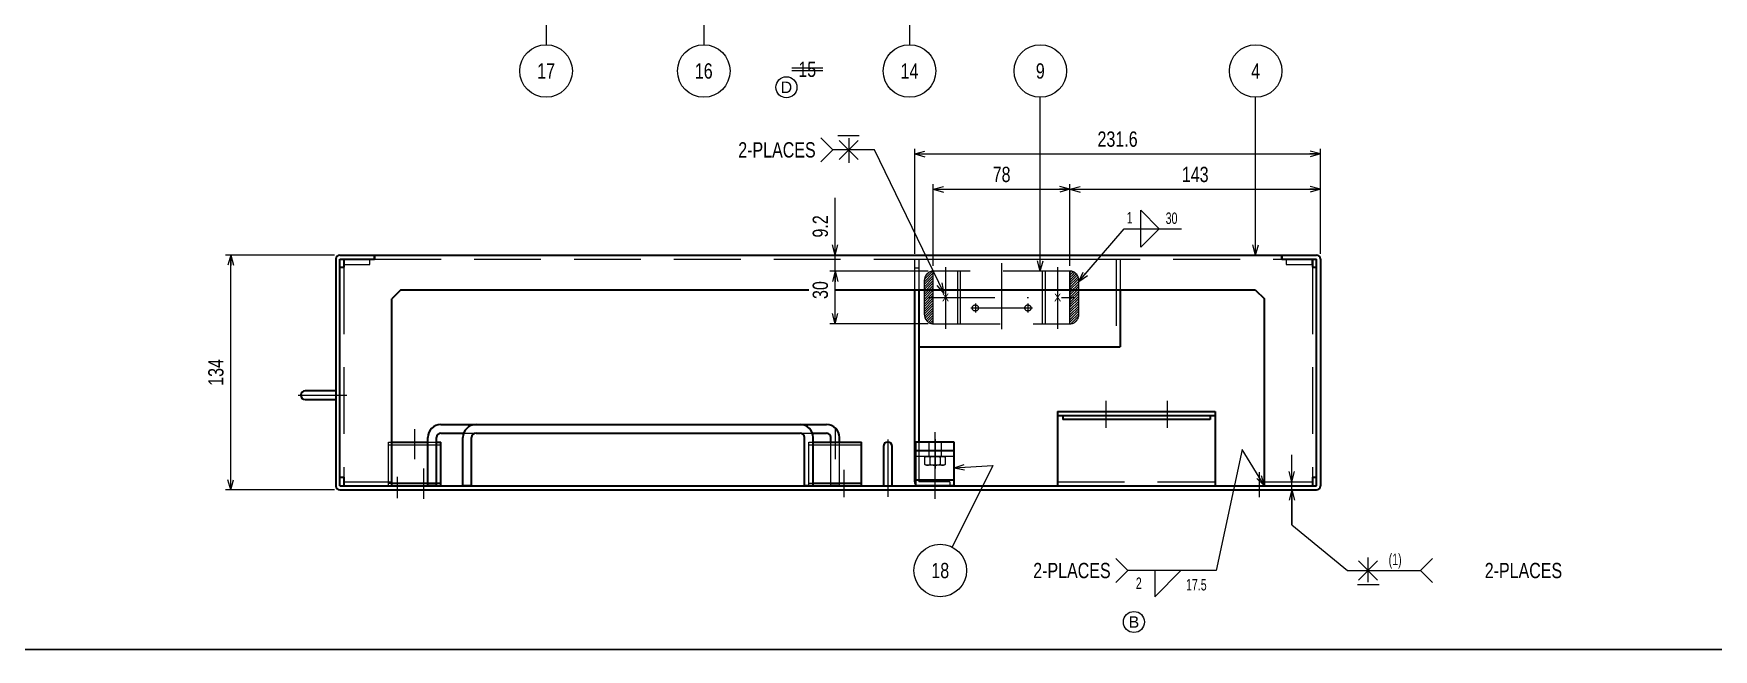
# Model space of a CAD drawing. Header units: millimetres. Extents: x 10 to 832, y 7 to 590.
# Drawn here: x 202.5 to 522.1, y 15 to 132.1 of the extents above; entities that cross this region are included whole.
import ezdxf
from ezdxf.enums import TextEntityAlignment as Align

# ---------------------------------------------------------------- set-up
doc = ezdxf.new("R2010")
doc.units = ezdxf.units.MM
doc.linetypes.add('DASHDOT', pattern=[25.3, 12.7, -6.3, 0, -6.3])
doc.linetypes.add('DASHED', pattern=[19, 12.7, -6.3])
for name, color, linetype in [('GR1_01', 7, 'Continuous'), ('GR1_02', 7, 'Continuous'), ('GR1_03', 7, 'Continuous'), ('GR1_05', 7, 'Continuous'), ('GR1_06', 7, 'Continuous'), ('GR1_13', 7, 'Continuous'), ('GR1_15', 7, 'Continuous'), ('GR1_16', 7, 'Continuous'), ('図面枠B6M', 7, 'Continuous')]:
    doc.layers.add(name, color=color, linetype=linetype)
doc.styles.add('HG丸ｺﾞｼｯｸM-PRO', font='')
doc.styles.get('HG丸ｺﾞｼｯｸM-PRO').set_extended_font_data('HG丸ｺﾞｼｯｸM-PRO')
pattern_1 = [(45, (0, 0), (-0.23570226, 0.23570226), [])]

# ---------------------------------------------------------------- blocks, each defined once
blk = doc.blocks.new('BLKF023')
at = {"layer": '図面枠B6M', "color": 2, "linetype": 'Continuous', "lineweight": 25}
blk.add_line((9.5, 15), (831.5, 15), dxfattribs=at)
blk = doc.blocks.new('BLKF034')
at = {"layer": 'GR1_02', "color": 3, "linetype": 'Continuous', "lineweight": 35}
for p, q in [((260.77, 90), (267.33, 90)), ((267.33, 89.23), (267.33, 90)), ((440, 89.23), (440, 90)), ((440, 90), (446.57, 90)), ((260, 89.23), (260, 46.1)), ((260.77, 89.23), (267.33, 89.23)), ((260.77, 46.1), (260.77, 89.23)), ((440, 89.23), (446.57, 89.23)), ((446.57, 46.1), (446.57, 89.23)), ((447.33, 89.23), (447.33, 46.1)), ((260.77, 46.1), (446.57, 46.1)), ((260.77, 45.33), (446.57, 45.33))]:
    blk.add_line(p, q, dxfattribs=at)
for centre, start, end in [((260.77, 89.23), 90, 180), ((446.57, 89.23), 0, 90), ((260.77, 46.1), 180, 270), ((446.57, 46.1), 270, 0)]:
    blk.add_arc(centre, 0.767, start, end, dxfattribs=at)
blk = doc.blocks.new('BLKF047')
at = {"layer": 'GR1_02', "color": 3, "linetype": 'Continuous', "lineweight": 35}
for p, q in [((364.17, 53.6), (364.17, 46.1)), ((365.83, 46.1), (365.83, 53.6))]:
    blk.add_line(p, q, dxfattribs=at)
blk.add_arc((365, 53.6), 0.833, 360, 180, dxfattribs=at)
blk = doc.blocks.new('BLKF048')
at = {"layer": 'GR1_02', "color": 3, "linetype": 'Continuous', "lineweight": 35}
for p, q in [((260, 64.17), (254.17, 64.17)), ((254.17, 62.5), (260, 62.5))]:
    blk.add_line(p, q, dxfattribs=at)
blk.add_arc((254.17, 63.33), 0.833, 90, 270, dxfattribs=at)
blk = doc.blocks.new('BLKF049')
at = {"layer": 'GR1_02', "color": 3, "linetype": 'Continuous', "lineweight": 35}
for p, q in [((280, 57.77), (353.33, 57.77)), ((277.5, 46.1), (277.5, 55.27)), ((279.17, 46.1), (279.17, 55.27)), ((280, 56.1), (284.31, 56.1)), ((286.67, 56.1), (348.33, 56.1)), ((350.69, 56.1), (353.33, 56.1)), ((354.17, 54.43), (354.17, 55.27)), ((355.83, 54.43), (355.83, 55.27)), ((279.17, 46.1), (277.5, 46.1)), ((355.83, 46.1), (354.17, 46.1))]:
    blk.add_line(p, q, dxfattribs=at)
at = {"layer": 'GR1_02', "color": 254, "linetype": 'DASHED', "lineweight": 13}
for p, q in [((284.31, 56.1), (286.67, 56.1)), ((348.33, 56.1), (350.69, 56.1)), ((354.17, 46.1), (354.17, 54.43)), ((355.83, 46.1), (355.83, 54.43))]:
    blk.add_line(p, q, dxfattribs=at)
at = {"layer": 'GR1_02', "color": 3, "linetype": 'Continuous', "lineweight": 35}
for centre, radius, start, end in [((280, 55.27), 2.5, 90, 180), ((353.33, 55.27), 2.5, 0, 90), ((280, 55.27), 0.833, 90, 180), ((353.33, 55.27), 0.833, 0, 90)]:
    blk.add_arc(centre, radius, start, end, dxfattribs=at)
blk = doc.blocks.new('BLKF050')
at = {"layer": 'GR1_01', "color": 3, "linetype": 'Continuous', "lineweight": 35}
for p, q in [((267.33, 90), (267.33, 89.23)), ((267.33, 90), (440, 90)), ((440, 90), (440, 89.23)), ((260.77, 47.77), (260.77, 87.67)), ((260.77, 87.67), (261.53, 87.67)), ((261.53, 89.23), (261.53, 87.67)), ((261.53, 89.23), (267.33, 89.23)), ((440, 89.23), (445.8, 89.23)), ((445.8, 89.23), (445.8, 87.67)), ((445.8, 87.67), (446.57, 87.67)), ((446.57, 47.77), (446.57, 87.67)), ((272.33, 83.33), (270.67, 81.67)), ((350, 83.33), (272.33, 83.33)), ((435, 83.33), (355, 83.33)), ((435, 83.33), (436.67, 81.67)), ((270.67, 46.1), (270.67, 81.67)), ((436.67, 46.1), (436.67, 81.67)), ((260.77, 47.77), (261.53, 47.77)), ((261.53, 47.77), (261.53, 46.1)), ((261.53, 46.1), (270.67, 46.1)), ((436.67, 46.1), (445.8, 46.1)), ((445.8, 47.77), (446.57, 47.77)), ((445.8, 47.77), (445.8, 46.1))]:
    blk.add_line(p, q, dxfattribs=at)
at = {"layer": 'GR1_01', "color": 4, "linetype": 'DASHED', "lineweight": 13}
for p, q in [((261.53, 87.67), (261.53, 47.77)), ((267.33, 89.23), (440, 89.23)), ((445.8, 87.67), (445.8, 47.77)), ((261.53, 46.87), (270.67, 46.87)), ((436.67, 46.87), (445.8, 46.87))]:
    blk.add_line(p, q, dxfattribs=at)
blk = doc.blocks.new('BLKF063')
at = {"layer": 'GR1_02', "color": 4, "linetype": 'DASHED', "lineweight": 13}
for p, q in [((270, 46.1), (270, 54.43)), ((270, 54.43), (270.67, 54.43)), ((270, 53.9), (270.67, 53.9)), ((270.67, 53.9), (280, 53.9)), ((270, 46.63), (270.67, 46.63)), ((270, 46.1), (270.67, 46.1))]:
    blk.add_line(p, q, dxfattribs=at)
at = {"layer": 'GR1_02', "color": 3, "linetype": 'Continuous', "lineweight": 35}
for p, q in [((270.67, 54.43), (277.5, 54.43)), ((279.17, 54.43), (280, 54.43)), ((280, 46.1), (280, 54.43)), ((270.67, 46.63), (280, 46.63)), ((270.67, 46.1), (280, 46.1))]:
    blk.add_line(p, q, dxfattribs=at)
at = {"layer": 'GR1_02', "color": 254, "linetype": 'DASHED', "lineweight": 13}
blk.add_line((277.5, 54.43), (279.17, 54.43), dxfattribs=at)
blk = doc.blocks.new('BLKF064')
at = {"layer": 'GR1_02', "color": 254, "linetype": 'DASHED', "lineweight": 13}
for p, q in [((350, 46.1), (350, 54.43)), ((350, 54.43), (350.83, 54.43)), ((350, 46.63), (350.83, 46.63))]:
    blk.add_line(p, q, dxfattribs=at)
at = {"layer": 'GR1_02', "color": 3, "linetype": 'Continuous', "lineweight": 35}
for p, q in [((350.83, 54.43), (360, 54.43)), ((360, 46.1), (360, 54.43)), ((350, 46.1), (360, 46.1)), ((350.83, 46.63), (360, 46.63))]:
    blk.add_line(p, q, dxfattribs=at)
at = {"layer": 'GR1_02', "color": 4, "linetype": 'DASHED', "lineweight": 13}
blk.add_line((350, 53.9), (360, 53.9), dxfattribs=at)
blk = doc.blocks.new('FXTIP_ARROW_S')
at = {"color": 0, "linetype": 'Continuous', "lineweight": -2}
for q in [(-1, 0), (-0.97, 0.26), (-0.97, -0.26)]:
    blk.add_line((0, 0), q, dxfattribs=at)
blk = doc.blocks.new('FXTIP_ARROW_E')
at = {"color": 0, "linetype": 'Continuous', "lineweight": -2}
for q in [(-1, 0), (-0.97, 0.26), (-0.97, -0.26)]:
    blk.add_line((0, 0), q, dxfattribs=at)
blk = doc.blocks.new('BLKF130')
at = {"layer": 'GR1_13', "color": 4, "linetype": 'DASHED', "lineweight": 13}
for p, q in [((373.67, 76.93), (373.67, 86.93)), ((399.67, 86.93), (373.67, 86.93)), ((378.33, 76.93), (378.33, 86.93)), ((378.87, 76.93), (378.87, 86.93)), ((394.47, 76.93), (394.47, 86.93)), ((395, 76.93), (395, 86.93)), ((399.67, 76.93), (399.67, 86.93)), ((373.67, 76.93), (399.67, 76.93))]:
    blk.add_line(p, q, dxfattribs=at)
for centre in [(381.67, 79.93), (391.67, 79.93)]:
    blk.add_circle(centre, 0.583, dxfattribs=at)
blk = doc.blocks.new('BLKF132')
at = {"layer": 'GR1_03', "color": 3, "linetype": 'Continuous', "lineweight": 35}
for p, q in [((397.33, 60.27), (427.33, 60.27)), ((397.33, 60.27), (397.33, 46.1)), ((397.33, 59.5), (427.33, 59.5)), ((427.33, 60.27), (427.33, 46.1)), ((397.33, 46.1), (427.33, 46.1))]:
    blk.add_line(p, q, dxfattribs=at)
at = {"layer": 'GR1_03', "color": 4, "linetype": 'DASHED', "lineweight": 13}
blk.add_line((397.33, 46.87), (427.33, 46.87), dxfattribs=at)
blk = doc.blocks.new('BLKF133')
at = {"layer": 'GR1_03', "color": 3, "linetype": 'Continuous', "lineweight": 35}
for p, q in [((398.33, 59.5), (426.33, 59.5)), ((398.33, 59.5), (398.33, 58.73)), ((426.33, 58.73), (398.33, 58.73)), ((426.33, 59.5), (426.33, 58.73))]:
    blk.add_line(p, q, dxfattribs=at)
blk = doc.blocks.new('BLKF137')
at = {"layer": 'GR1_06', "color": 4, "linetype": 'DASHED', "lineweight": 13}
for p, q in [((370.13, 89.23), (409.23, 89.23)), ((370.13, 83.33), (370.13, 89.23)), ((370.13, 87.57), (370.9, 87.57)), ((370.9, 89.23), (370.9, 83.33)), ((408.47, 89.23), (408.47, 72.57)), ((409.23, 89.23), (409.23, 83.33)), ((370.9, 54.43), (370.9, 46.87)), ((376.8, 46.87), (370.9, 46.87)), ((376.8, 46.1), (370.9, 46.1)), ((376.8, 46.87), (376.8, 46.1))]:
    blk.add_line(p, q, dxfattribs=at)
at = {"layer": 'GR1_06', "color": 3, "linetype": 'Continuous', "lineweight": 35}
for p, q in [((370.13, 46.87), (370.13, 83.33)), ((370.9, 83.33), (370.9, 54.43)), ((409.23, 83.33), (409.23, 72.57)), ((370.9, 72.57), (409.23, 72.57))]:
    blk.add_line(p, q, dxfattribs=at)
blk.add_arc((370.9, 46.87), 0.767, 180, 222.3427, dxfattribs=at)
at = {"layer": 'GR1_06', "color": 4, "linetype": 'DASHED', "lineweight": 13}
blk.add_arc((370.9, 46.87), 0.767, 222.3427, 270, dxfattribs=at)
blk = doc.blocks.new('BLKF166')
at = {"layer": 'GR1_16', "color": 4, "linetype": 'Continuous', "lineweight": 13}
for p, q in [((456.38, 27.76), (456.38, 32.48)), ((458.19, 31.81), (454.57, 28.19)), ((454.57, 31.81), (458.19, 28.19)), ((458.47, 27.29), (454.39, 27.29))]:
    blk.add_line(p, q, dxfattribs=at)
blk = doc.blocks.new('BLKF189')
at = {"layer": 'GR1_16', "color": 4, "linetype": 'Continuous', "lineweight": 13}
for p, q in [((416.65, 95), (413.15, 98.5)), ((413.15, 91.5), (413.15, 98.5)), ((416.65, 95), (413.15, 91.5))]:
    blk.add_line(p, q, dxfattribs=at)
blk = doc.blocks.new('BLKF190')
at = {"layer": 'GR1_16', "color": 4, "linetype": 'Continuous', "lineweight": 13}
for p, q in [((355.49, 112.71), (359.57, 112.71)), ((357.58, 112.24), (357.58, 107.52)), ((355.77, 108.19), (359.39, 111.81)), ((359.39, 108.19), (355.77, 111.81))]:
    blk.add_line(p, q, dxfattribs=at)
blk = doc.blocks.new('BLKF231')
at = {"layer": 'GR1_02', "color": 3, "linetype": 'Continuous', "lineweight": 35}
for p, q in [((286.67, 57.77), (348.33, 57.77)), ((284.17, 46.1), (284.17, 55.27)), ((285.83, 46.1), (285.83, 55.27)), ((286.67, 56.1), (348.33, 56.1)), ((349.17, 46.1), (349.17, 55.27)), ((350.83, 46.1), (350.83, 55.27)), ((285.83, 46.1), (284.17, 46.1)), ((350.83, 46.1), (349.17, 46.1))]:
    blk.add_line(p, q, dxfattribs=at)
for centre, radius, start, end in [((286.67, 55.27), 2.5, 90, 180), ((348.33, 55.27), 2.5, 0, 90), ((286.67, 55.27), 0.833, 90, 180), ((348.33, 55.27), 0.833, 0, 90)]:
    blk.add_arc(centre, radius, start, end, dxfattribs=at)
blk = doc.blocks.new('BLKF255')
at = {"layer": 'GR1_02', "color": 4, "linetype": 'DASHED', "lineweight": 13}
for p, q in [((266.5, 89.23), (261.5, 89.23)), ((261.53, 88.17), (266.5, 88.17)), ((266.5, 88.17), (266.5, 89.23))]:
    blk.add_line(p, q, dxfattribs=at)
at = {"layer": 'GR1_02', "color": 3, "linetype": 'Continuous', "lineweight": 35}
for p, q in [((261.5, 89.23), (261.5, 88.17)), ((261.5, 88.17), (261.53, 88.17))]:
    blk.add_line(p, q, dxfattribs=at)
blk = doc.blocks.new('BLKF256')
at = {"layer": 'GR1_02', "color": 4, "linetype": 'DASHED', "lineweight": 13}
for p, q in [((445.83, 89.23), (440.83, 89.23)), ((440.83, 89.23), (440.83, 88.17)), ((440.83, 88.17), (445.8, 88.17))]:
    blk.add_line(p, q, dxfattribs=at)
at = {"layer": 'GR1_02', "color": 3, "linetype": 'Continuous', "lineweight": 35}
for p, q in [((445.8, 88.17), (445.83, 88.17)), ((445.83, 88.17), (445.83, 89.23))]:
    blk.add_line(p, q, dxfattribs=at)
blk = doc.blocks.new('BLKF258')
at = {"layer": 'GR1_05', "color": 4, "linetype": 'Continuous', "lineweight": 13}
blk.add_circle((411.84, 20.21), 2, dxfattribs=at)
at = {"layer": 'GR1_05', "color": 4, "linetype": 'Continuous', "lineweight": 13, "style": 'HG丸ｺﾞｼｯｸM-PRO', "width": 1.04272}
blk.add_text('B', height=2.18, dxfattribs=at).set_placement((411.84, 20.21), align=Align.MIDDLE_CENTER)
blk = doc.blocks.new('BLKF262')
at = {"layer": 'GR1_02', "color": 3, "linetype": 'Continuous', "lineweight": 35}
for p, q in [((377.67, 54.43), (370.33, 54.43)), ((370.33, 46.1), (370.33, 54.43)), ((377.67, 46.1), (377.67, 54.43)), ((377.67, 52.77), (370.33, 52.77)), ((377.67, 47.17), (370.33, 47.17)), ((377.67, 46.1), (370.33, 46.1))]:
    blk.add_line(p, q, dxfattribs=at)
at = {"layer": 'GR1_02', "color": 4, "linetype": 'DASHED', "lineweight": 13}
for p, q in [((372.83, 54.43), (372.83, 52.77)), ((375.17, 54.43), (375.17, 52.77)), ((377.67, 51.7), (370.33, 51.7)), ((372.08, 51.55), (372.33, 51.7)), ((372.08, 50.18), (372.08, 51.55)), ((372.33, 51.7), (375.67, 51.7)), ((372.83, 52.77), (372.83, 51.7)), ((373.04, 51.55), (373.04, 50.18)), ((374.96, 51.55), (374.96, 50.18)), ((375.17, 52.77), (375.17, 51.7)), ((375.67, 51.7), (375.92, 51.55)), ((375.92, 51.55), (375.92, 50.18)), ((372.33, 50.03), (372.08, 50.18)), ((375.67, 50.03), (372.33, 50.03)), ((375.92, 50.18), (375.67, 50.03))]:
    blk.add_line(p, q, dxfattribs=at)
at = {"layer": 'GR1_02', "color": 4, "linetype": 'DASHDOT', "lineweight": 13}
for p, q in [((374, 43.62), (374, 57.06)), ((374, 54.97), (374, 49.43))]:
    blk.add_line(p, q, dxfattribs=at)
at = {"layer": 'GR1_02', "color": 4, "linetype": 'DASHED', "lineweight": 13}
for centre, radius, start, end in [((372.56, 50.85), 0.852, 55.6158, 124.3842), ((374, 48.52), 3.18, 72.412, 107.588), ((375.44, 50.85), 0.852, 55.6158, 124.3842), ((372.56, 50.89), 0.852, 235.6158, 304.3842), ((374, 53.22), 3.18, 252.412, 287.588), ((375.44, 50.89), 0.852, 235.6158, 304.3842)]:
    blk.add_arc(centre, radius, start, end, dxfattribs=at)
blk = doc.blocks.new('BLKF304')
at = {"layer": 'GR1_05', "color": 4, "linetype": 'Continuous', "lineweight": 13}
blk.add_circle((345.73, 121.9), 2, dxfattribs=at)
at = {"layer": 'GR1_05', "color": 4, "linetype": 'Continuous', "lineweight": 13, "style": 'HG丸ｺﾞｼｯｸM-PRO', "width": 1.042833}
blk.add_text('D', height=2.18, dxfattribs=at).set_placement((345.73, 121.9), align=Align.MIDDLE_CENTER)

msp = doc.modelspace()

# ---------------------------------------------------------------- hatches: boundary and pattern name
at = {"layer": 'GR1_16', "linetype": 'Continuous', "lineweight": 13}
h = msp.add_hatch(dxfattribs=at)
h.set_pattern_fill('_USER', color=4, scale=0.333333, angle=45, style=0, pattern_type=0)
h.set_pattern_definition(pattern_1)
edge = h.paths.add_edge_path(flags=0)
edge.add_line((372, 85.27), (372, 78.6))
edge.add_arc((373.67, 78.6), 1.67, 180, 270)
edge.add_line((373.67, 76.93), (373.67, 86.93))
edge.add_arc((373.67, 85.27), 1.67, 90, 180)
h = msp.add_hatch(dxfattribs=at)
h.set_pattern_fill('_USER', color=4, scale=0.333333, angle=45, style=0, pattern_type=0)
h.set_pattern_definition(pattern_1)
edge = h.paths.add_edge_path(flags=0)
edge.add_line((401.33, 85.27), (401.33, 78.6))
edge.add_arc((399.67, 78.6), 1.67, 270, 360, ccw=False)
edge.add_line((399.67, 76.93), (399.67, 86.93))
edge.add_arc((399.67, 85.27), 1.67, 0, 90, ccw=False)

# ---------------------------------------------------------------- linework, layer by layer
at = {"layer": 'GR1_02', "color": 4, "linetype": 'DASHDOT', "lineweight": 13}
for p, q in [((252.83, 63.33), (262.08, 63.33)), ((275, 56.91), (275, 51.15)), ((355, 56.91), (355, 51.15)), ((365, 54.93), (365, 44.02)), ((276.67, 49.4), (276.67, 43.64)), ((356.67, 49.15), (356.67, 43.93)), ((435.67, 48.7), (435.67, 43.95)), ((271.67, 47.81), (271.67, 43.76))]:
    msp.add_line(p, q, dxfattribs=at)
at = {"layer": 'GR1_03', "color": 4, "linetype": 'DASHDOT', "lineweight": 13}
for p, q in [((406.5, 62.26), (406.5, 57.14)), ((418.17, 62.26), (418.17, 57.14))]:
    msp.add_line(p, q, dxfattribs=at)
at = {"layer": 'GR1_05', "color": 7, "linetype": 'Continuous', "lineweight": 13}
for p, q in [((346.73, 125.57), (352.65, 125.57)), ((346.73, 125.07), (352.65, 125.07))]:
    msp.add_line(p, q, dxfattribs=at)
at = {"layer": 'GR1_13', "color": 4, "linetype": 'DASHDOT', "lineweight": 13}
for p, q in [((376, 87.71), (376, 75.98)), ((386.67, 88.45), (386.67, 75.87)), ((397.33, 87.71), (397.33, 75.98)), ((372.68, 81.93), (400.53, 81.93)), ((380.79, 79.93), (392.54, 79.93)), ((381.67, 80.81), (381.67, 79.06)), ((391.67, 80.81), (391.67, 79.06))]:
    msp.add_line(p, q, dxfattribs=at)
at = {"layer": 'GR1_15', "color": 6, "linetype": 'Continuous', "lineweight": 13}
for p, q in [((300, 250), (300, 130)), ((369.15, 212.59), (369.15, 130)), ((330, 206.67), (330, 130)), ((385, 50), (377.24, 34.47)), ((377.67, 49.51), (385, 50))]:
    msp.add_line(p, q, dxfattribs=at)
at = {"layer": 'GR1_15', "color": 4, "linetype": 'Continuous', "lineweight": 13}
for p, q in [((394.03, 86.93), (394.03, 120)), ((435, 90), (435, 120))]:
    msp.add_line(p, q, dxfattribs=at)
at = {"layer": 'GR1_15', "color": 6, "linetype": 'Continuous', "lineweight": 13}
for centre in [(300, 125), (330, 125), (369.15, 125), (375, 30)]:
    msp.add_circle(centre, 5, dxfattribs=at)
at = {"layer": 'GR1_15', "color": 4, "linetype": 'Continuous', "lineweight": 13}
for centre in [(394.03, 125), (435, 125)]:
    msp.add_circle(centre, 5, dxfattribs=at)
at = {"layer": 'GR1_16', "color": 4, "linetype": 'Continuous', "lineweight": 13}
for p, q in [((352.29, 112.29), (354.58, 110)), ((352.29, 107.71), (354.58, 110)), ((370.13, 90.23), (370.13, 110.22)), ((370.13, 109.22), (447.33, 109.22)), ((447.33, 90.23), (447.33, 110.22)), ((373.67, 87.93), (373.67, 103.5)), ((373.67, 102.5), (399.67, 102.5)), ((399.67, 87.93), (399.67, 103.5)), ((399.67, 102.5), (447.33, 102.5)), ((447.33, 90.23), (447.33, 103.5)), ((355, 90), (355, 100.88)), ((259.77, 90), (239, 90)), ((240, 45.33), (240, 90)), ((355, 86.93), (355, 90)), ((372.67, 86.93), (354, 86.93)), ((355, 76.93), (355, 86.93)), ((372.67, 76.93), (354, 76.93)), ((441.88, 46.87), (441.88, 52)), ((259.77, 45.33), (239, 45.33)), ((441.88, 38.67), (441.88, 46.87)), ((441.88, 45.33), (441.88, 38.67)), ((441.88, 38.67), (452.5, 30)), ((408.41, 32.29), (410.7, 30)), ((468.63, 32.29), (466.34, 30)), ((408.41, 27.71), (410.7, 30)), ((415.79, 30), (415.79, 25)), ((415.79, 25), (420.79, 30)), ((452.5, 30), (466.34, 30)), ((468.63, 27.71), (466.34, 30))]:
    msp.add_line(p, q, dxfattribs=at)
at = {"layer": 'GR1_16', "color": 254, "linetype": 'Continuous', "lineweight": 13}
for p, q in [((362.5, 110), (354.58, 110)), ((375.75, 82.71), (362.5, 110)), ((401.33, 84.96), (410, 95)), ((410, 95), (420.88, 95)), ((432.46, 53), (427.5, 30)), ((436.67, 46.1), (432.46, 53)), ((427.5, 30), (410.7, 30))]:
    msp.add_line(p, q, dxfattribs=at)
at = {"layer": 'GR1_16', "color": 4, "linetype": 'DASHDOT', "lineweight": 13}
for p, q in [((399.67, 86.93), (399.67, 80.27)), ((372, 78.6), (372, 85.27)), ((401.33, 78.6), (401.33, 85.27))]:
    msp.add_line(p, q, dxfattribs=at)
for centre, start, end in [((373.67, 85.27), 90, 180), ((399.67, 85.27), 0, 90), ((373.67, 78.6), 180, 270), ((399.67, 78.6), 270, 0)]:
    msp.add_arc(centre, 1.67, start, end, dxfattribs=at)

# ---------------------------------------------------------------- block references
at = {"layer": 'GR1_01', "color": 3, "linetype": 'Continuous', "lineweight": 35}
msp.add_blockref('BLKF050', (0, 0), dxfattribs=at)
at = {"layer": 'GR1_02', "color": 3, "linetype": 'Continuous', "lineweight": 35}
for name in ['BLKF034', 'BLKF048', 'BLKF049', 'BLKF231', 'BLKF047']:
    msp.add_blockref(name, (0, 0), dxfattribs=at)
at = {"layer": 'GR1_02', "color": 4, "linetype": 'DASHED', "lineweight": 13}
for name in ['BLKF255', 'BLKF256', 'BLKF063', 'BLKF262']:
    msp.add_blockref(name, (0, 0), dxfattribs=at)
at = {"layer": 'GR1_02', "color": 3, "linetype": 'DASHED', "lineweight": 13}
msp.add_blockref('BLKF064', (0, 0), dxfattribs=at)
at = {"layer": 'GR1_03', "color": 3, "linetype": 'Continuous', "lineweight": 35}
for name in ['BLKF132', 'BLKF133']:
    msp.add_blockref(name, (0, 0), dxfattribs=at)
at = {"layer": 'GR1_05', "color": 4, "linetype": 'Continuous', "lineweight": 13}
for name in ['BLKF304', 'BLKF258']:
    msp.add_blockref(name, (0, 0), dxfattribs=at)
at = {"layer": 'GR1_06', "color": 4, "linetype": 'DASHED', "lineweight": 13}
msp.add_blockref('BLKF137', (0, 0), dxfattribs=at)
at = {"layer": 'GR1_13', "color": 4, "linetype": 'DASHED', "lineweight": 13}
msp.add_blockref('BLKF130', (0, 0), dxfattribs=at)
at = {"layer": 'GR1_15', "color": 4, "linetype": 'Continuous', "lineweight": 13, "xscale": 2, "yscale": 2, "rotation": 270}
for p in [(435, 90), (394.03, 86.93)]:
    msp.add_blockref('FXTIP_ARROW_S', p, dxfattribs=at)
at = {"layer": 'GR1_15', "color": 6, "linetype": 'Continuous', "lineweight": 13, "xscale": 2, "yscale": 2, "rotation": 183.8140743638824}
msp.add_blockref('FXTIP_ARROW_S', (377.67, 49.51), dxfattribs=at)
at = {"layer": 'GR1_16', "color": 4, "linetype": 'Continuous', "lineweight": 13}
for name in ['BLKF190', 'BLKF189', 'BLKF166']:
    msp.add_blockref(name, (0, 0), dxfattribs=at)
at = {"layer": 'GR1_16', "color": 4, "linetype": 'Continuous', "lineweight": 13, "xscale": 2, "yscale": 2}
for name, p, rotation in [('FXTIP_ARROW_S', (370.13, 109.22), 180), ('FXTIP_ARROW_E', (447.33, 109.22), 360), ('FXTIP_ARROW_S', (373.67, 102.5), 180), ('FXTIP_ARROW_E', (399.67, 102.5), 360), ('FXTIP_ARROW_S', (399.67, 102.5), 180), ('FXTIP_ARROW_E', (447.33, 102.5), 360), ('FXTIP_ARROW_E', (240, 90), 90), ('FXTIP_ARROW_S', (355, 90), 270), ('FXTIP_ARROW_E', (355, 86.93), 90), ('FXTIP_ARROW_S', (355, 76.93), 270), ('FXTIP_ARROW_S', (441.88, 46.87), 270), ('FXTIP_ARROW_S', (240, 45.33), 270), ('FXTIP_ARROW_S', (441.88, 45.33), 90)]:
    msp.add_blockref(name, p, dxfattribs=dict(at, rotation=rotation))
at = {"layer": 'GR1_16', "color": 254, "linetype": 'Continuous', "lineweight": 13, "xscale": 2, "yscale": 2}
for p, rotation in [((401.33, 84.96), 229.1847170130726), ((375.75, 82.71), 295.8947891021593), ((436.67, 46.1), 301.374502961663)]:
    msp.add_blockref('FXTIP_ARROW_S', p, dxfattribs=dict(at, rotation=rotation))
at = {"layer": '図面枠B6M', "color": 4, "linetype": 'Continuous', "lineweight": 13}
msp.add_blockref('BLKF023', (0, 0), dxfattribs=at)

# ---------------------------------------------------------------- texts
at = {"layer": 'GR1_05', "color": 6, "linetype": 'Continuous', "lineweight": 35, "style": 'HG丸ｺﾞｼｯｸM-PRO', "width": 0.784542}
msp.add_text('15', height=2.909, rotation=0, dxfattribs=at).set_placement((349.69, 125.32), align=Align.MIDDLE_CENTER)
at = {"layer": 'GR1_15', "color": 6, "linetype": 'Continuous', "lineweight": 35, "style": 'HG丸ｺﾞｼｯｸM-PRO', "width": 0.784542}
for s, p in [('17', (300, 125)), ('16', (330, 125)), ('18', (375, 30))]:
    msp.add_text(s, height=2.909, rotation=0, dxfattribs=at).set_placement(p, align=Align.MIDDLE_CENTER)
msp.add_text('14', height=2.909, dxfattribs=at).set_placement((369.15, 125), align=Align.MIDDLE_CENTER)
at = {"layer": 'GR1_15', "color": 3, "linetype": 'Continuous', "lineweight": 35, "style": 'HG丸ｺﾞｼｯｸM-PRO', "width": 0.784542}
for s, p in [('9', (394.03, 125)), ('4', (435, 125))]:
    msp.add_text(s, height=2.91, rotation=0, dxfattribs=at).set_placement(p, align=Align.MIDDLE_CENTER)
at = {"layer": 'GR1_16', "color": 3, "linetype": 'Continuous', "lineweight": 35, "style": 'HG丸ｺﾞｼｯｸM-PRO'}
for s, rotation, width, p in [('231.6', 0, 0.7847, (408.73, 109.72)), ('78', 0, 0.784542, (386.67, 103)), ('143', 0, 0.784542, (423.5, 103)), ('9.2', 90, 0.784839, (354.5, 95.44)), ('30', 90, 0.784542, (354.5, 83.33)), ('134', 90, 0.784542, (239.5, 67.67))]:
    msp.add_text(s, height=2.909, rotation=rotation, dxfattribs=dict(at, width=width)).set_placement(p, align=Align.BOTTOM_CENTER)
at = {"layer": 'GR1_16', "color": 3, "linetype": 'Continuous', "lineweight": 35, "style": 'HG丸ｺﾞｼｯｸM-PRO', "width": 0.78274}
for p in [(351.29, 110), (407.41, 30)]:
    msp.add_text('2-PLACES', height=2.909, dxfattribs=at).set_placement(p, align=Align.MIDDLE_RIGHT)
at = {"layer": 'GR1_16', "color": 3, "linetype": 'Continuous', "lineweight": 35, "style": 'HG丸ｺﾞｼｯｸM-PRO'}
for s, height, width, p in [('1', 2.18, 0.691275, (411.03, 97.09)), ('30', 2.182, 0.691275, (419, 97)), ('(1)', 2.182, 0.691246, (461.54, 32.11)), ('2', 2.18, 0.691275, (412.77, 27.58)), ('17.5', 2.182, 0.691047, (423.72, 27.3))]:
    msp.add_text(s, height=height, rotation=360, dxfattribs=dict(at, width=width)).set_placement(p, align=Align.MIDDLE_CENTER)
at = {"layer": 'GR1_16', "color": 3, "linetype": 'Continuous', "lineweight": 35, "style": 'HG丸ｺﾞｼｯｸM-PRO', "width": 1.042235}
for p in [(376, 81.93), (397.33, 81.93)]:
    msp.add_text('X', height=1.45, dxfattribs=at).set_placement(p, align=Align.MIDDLE_CENTER)
at = {"layer": 'GR1_16', "color": 3, "linetype": 'Continuous', "lineweight": 35, "style": 'HG丸ｺﾞｼｯｸM-PRO', "width": 0.78274}
msp.add_text('2-PLACES', height=2.909, rotation=360, dxfattribs=at).set_placement((493.31, 30), align=Align.MIDDLE_RIGHT)

doc.saveas('drawing.dxf')
